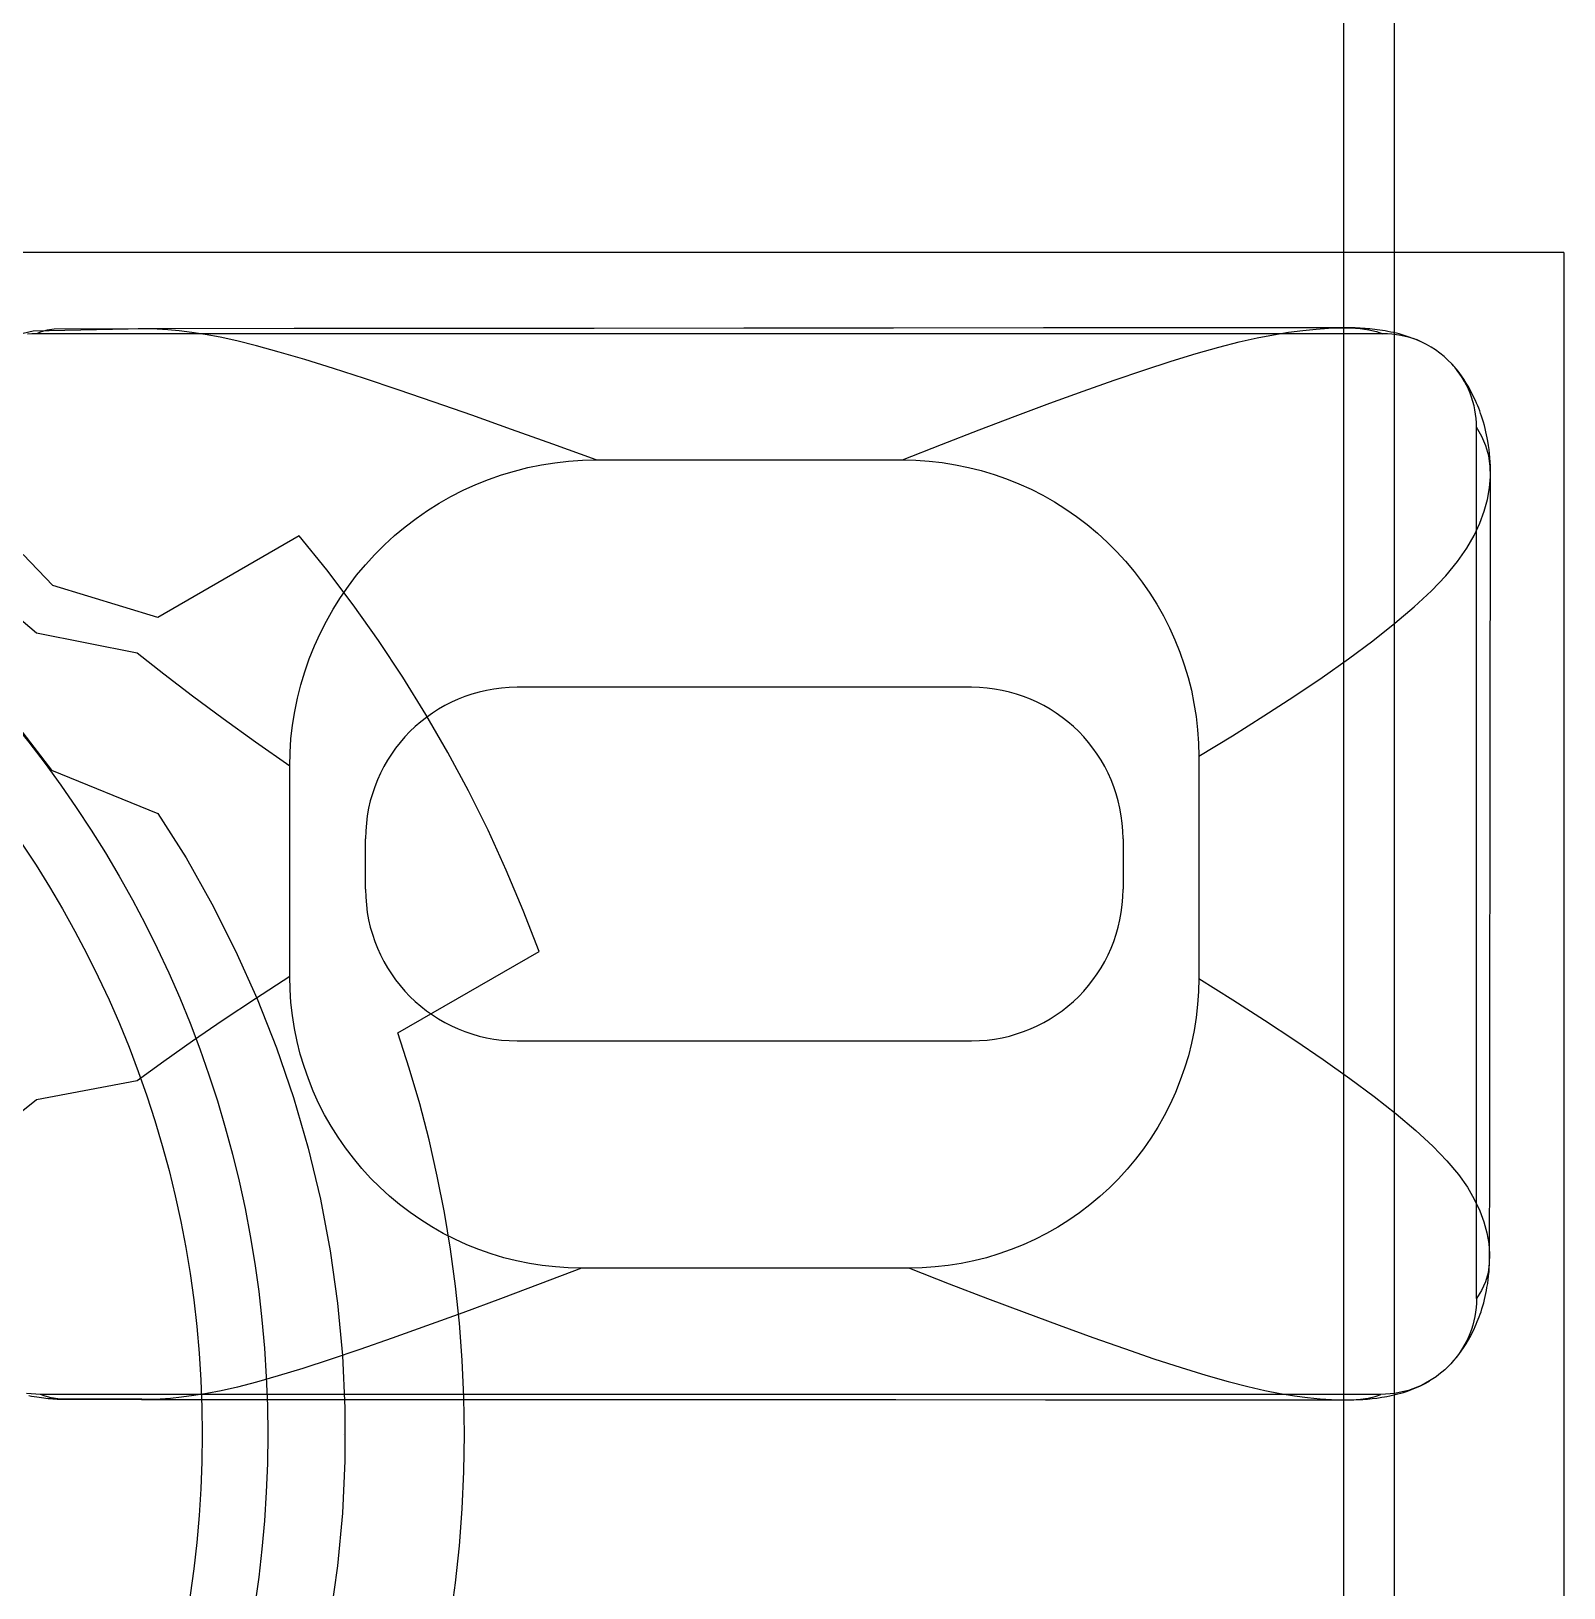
# Model space of a CAD drawing. Extents: x 0 to 144, y 0 to 203.
# Drawn here: x 100.66 to 115.79, y 27.64 to 43 of the extents above; entities that cross this region are included whole.
import ezdxf

# ---------------------------------------------------------------- set-up
doc = ezdxf.new("R2010")
doc.units = 0
doc.layers.add('-15N-THT. THIẾT BỊ ĐÓNG MỞ', color=40, linetype='CONTINUOUS')

# ---------------------------------------------------------------- blocks, each defined once
blk = doc.blocks.new('06 - N - SC VSD CHIẾU TRÊN ATV630U07~55N4')
at = {"layer": '-15N-THT. THIẾT BỊ ĐÓNG MỞ'}
for p, q in [((42.118, -190.789), (42.118, -128.49)), ((41.619, -190.789), (41.619, -149.422)), ((43.79, -162.181), (26.614, -162.181)), ((43.79, -162.181), (43.79, -176.136)), ((43.79, -162.181), (43.79, -162.181)), ((28.683, -162.958), (28.473, -163.006)), ((29.779, -162.934), (28.683, -162.958)), ((28.764, -162.964), (28.716, -162.983)), ((28.822, -162.95), (28.764, -162.964)), ((28.891, -162.94), (28.822, -162.95)), ((29.721, -162.935), (28.891, -162.94)), ((29.809, -162.934), (29.721, -162.935)), ((31.259, -162.933), (29.779, -162.934)), ((29.906, -162.938), (29.809, -162.934)), ((30.012, -162.945), (29.906, -162.938)), ((30.126, -162.956), (30.012, -162.945)), ((30.249, -162.971), (30.126, -162.956)), ((30.382, -162.991), (30.249, -162.971)), ((32.739, -162.932), (31.259, -162.933)), ((34.219, -162.931), (32.739, -162.932)), ((35.698, -162.93), (34.219, -162.931)), ((37.176, -162.928), (35.698, -162.93)), ((38.654, -162.927), (37.176, -162.928)), ((40.132, -162.926), (38.654, -162.927)), ((41.609, -162.925), (40.132, -162.926)), ((40.925, -162.993), (41.074, -162.969)), ((41.074, -162.969), (41.214, -162.951)), ((41.214, -162.951), (41.345, -162.937)), ((41.345, -162.937), (41.467, -162.929)), ((41.467, -162.929), (41.581, -162.925)), ((41.581, -162.925), (41.686, -162.926)), ((41.634, -162.925), (41.609, -162.925)), ((41.658, -162.925), (41.634, -162.925)), ((41.682, -162.926), (41.658, -162.925)), ((41.706, -162.926), (41.682, -162.926)), ((41.686, -162.926), (41.781, -162.932)), ((41.73, -162.927), (41.706, -162.926)), ((41.755, -162.928), (41.73, -162.927)), ((41.779, -162.929), (41.755, -162.928)), ((41.802, -162.931), (41.779, -162.929)), ((41.781, -162.932), (41.866, -162.944)), ((41.828, -162.932), (41.802, -162.931)), ((41.852, -162.934), (41.828, -162.932)), ((41.876, -162.936), (41.852, -162.934)), ((41.866, -162.944), (41.94, -162.96)), ((41.9, -162.939), (41.876, -162.936)), ((41.924, -162.942), (41.9, -162.939)), ((41.948, -162.945), (41.924, -162.942)), ((41.94, -162.96), (42.005, -162.983)), ((41.974, -162.948), (41.948, -162.945)), ((42, -162.952), (41.974, -162.948)), ((42.027, -162.956), (42, -162.952)), ((42.054, -162.961), (42.027, -162.956)), ((42.082, -162.967), (42.054, -162.961)), ((42.11, -162.973), (42.082, -162.967)), ((28.671, -162.984), (28.627, -162.987)), ((28.716, -162.983), (28.671, -162.984)), ((42.005, -162.983), (28.716, -162.983)), ((30.528, -163.018), (30.382, -162.991)), ((30.694, -163.054), (30.528, -163.018)), ((30.888, -163.102), (30.694, -163.054)), ((31.112, -163.164), (30.888, -163.102)), ((40.162, -163.178), (40.387, -163.115)), ((40.387, -163.115), (40.587, -163.063)), ((40.587, -163.063), (40.765, -163.023)), ((40.765, -163.023), (40.925, -162.993)), ((42.05, -162.984), (42.005, -162.983)), ((42.094, -162.987), (42.05, -162.984)), ((42.139, -162.993), (42.094, -162.987)), ((42.138, -162.979), (42.11, -162.973)), ((42.166, -162.986), (42.138, -162.979)), ((42.183, -163), (42.139, -162.993)), ((42.195, -162.994), (42.166, -162.986)), ((42.226, -163.01), (42.183, -163)), ((42.223, -163.003), (42.195, -162.994)), ((42.263, -163.016), (42.223, -163.003)), ((42.27, -163.022), (42.226, -163.01)), ((42.301, -163.029), (42.263, -163.016)), ((42.312, -163.035), (42.27, -163.022)), ((42.342, -163.045), (42.301, -163.029)), ((42.354, -163.051), (42.312, -163.035)), ((42.383, -163.063), (42.342, -163.045)), ((42.395, -163.069), (42.354, -163.051)), ((42.435, -163.089), (42.383, -163.063)), ((42.435, -163.089), (42.395, -163.069)), ((42.481, -163.115), (42.435, -163.089)), ((42.525, -163.143), (42.481, -163.115)), ((31.365, -163.238), (31.112, -163.164)), ((31.646, -163.326), (31.365, -163.238)), ((39.645, -163.342), (39.915, -163.254)), ((39.915, -163.254), (40.162, -163.178)), ((42.568, -163.174), (42.525, -163.143)), ((42.609, -163.207), (42.568, -163.174)), ((42.647, -163.243), (42.609, -163.207)), ((42.684, -163.281), (42.647, -163.243)), ((31.955, -163.426), (31.646, -163.326)), ((32.287, -163.537), (31.955, -163.426)), ((39.354, -163.441), (39.645, -163.342)), ((42.713, -163.313), (42.684, -163.281)), ((42.705, -163.304), (42.684, -163.281)), ((42.73, -163.334), (42.705, -163.304)), ((42.739, -163.347), (42.713, -163.313)), ((42.756, -163.366), (42.73, -163.334)), ((42.765, -163.381), (42.739, -163.347)), ((42.779, -163.398), (42.756, -163.366)), ((42.788, -163.417), (42.765, -163.381)), ((42.802, -163.432), (42.779, -163.398)), ((42.81, -163.454), (42.788, -163.417)), ((32.64, -163.658), (32.287, -163.537)), ((38.718, -163.669), (39.045, -163.55)), ((39.045, -163.55), (39.354, -163.441)), ((42.827, -163.471), (42.802, -163.432)), ((42.83, -163.492), (42.81, -163.454)), ((42.852, -163.512), (42.827, -163.471)), ((42.849, -163.531), (42.83, -163.492)), ((42.865, -163.571), (42.849, -163.531)), ((42.874, -163.553), (42.852, -163.512)), ((42.88, -163.611), (42.865, -163.571)), ((42.896, -163.595), (42.874, -163.553)), ((33.013, -163.788), (32.64, -163.658)), ((38.376, -163.797), (38.718, -163.669)), ((42.893, -163.652), (42.88, -163.611)), ((42.904, -163.694), (42.893, -163.652)), ((42.907, -163.619), (42.896, -163.595)), ((42.913, -163.736), (42.904, -163.694)), ((42.919, -163.644), (42.907, -163.619)), ((42.92, -163.778), (42.913, -163.736)), ((42.93, -163.669), (42.919, -163.644)), ((42.941, -163.695), (42.93, -163.669)), ((42.95, -163.719), (42.941, -163.695)), ((42.96, -163.744), (42.95, -163.719)), ((33.404, -163.927), (33.013, -163.788)), ((38.02, -163.933), (38.376, -163.797)), ((42.925, -163.821), (42.92, -163.778)), ((42.928, -163.864), (42.925, -163.821)), ((42.929, -163.907), (42.928, -163.864)), ((42.969, -163.77), (42.96, -163.744)), ((42.978, -163.796), (42.969, -163.77)), ((42.988, -163.826), (42.978, -163.796)), ((42.997, -163.857), (42.988, -163.826)), ((43.006, -163.888), (42.997, -163.857)), ((43.014, -163.92), (43.006, -163.888)), ((33.812, -164.073), (33.404, -163.927)), ((37.649, -164.077), (38.02, -163.933)), ((42.982, -163.997), (42.929, -163.907)), ((42.929, -172.504), (42.929, -163.907)), ((43.022, -164.091), (42.982, -163.997)), ((43.021, -163.95), (43.014, -163.92)), ((43.028, -163.981), (43.021, -163.95)), ((43.035, -164.012), (43.028, -163.981)), ((43.04, -164.044), (43.035, -164.012)), ((43.047, -164.085), (43.04, -164.044)), ((34.239, -164.229), (33.812, -164.073)), ((37.263, -164.229), (37.649, -164.077)), ((43.049, -164.189), (43.022, -164.091)), ((43.053, -164.127), (43.047, -164.085)), ((43.064, -164.291), (43.049, -164.189)), ((43.057, -164.166), (43.053, -164.127)), ((43.061, -164.207), (43.057, -164.166)), ((33.305, -164.377), (33.435, -164.338)), ((33.435, -164.338), (33.567, -164.305)), ((33.567, -164.305), (33.699, -164.277)), ((33.699, -164.277), (33.833, -164.256)), ((33.833, -164.256), (33.968, -164.241)), ((33.968, -164.241), (34.104, -164.232)), ((34.104, -164.232), (34.239, -164.229)), ((34.239, -164.229), (37.263, -164.229)), ((37.263, -164.229), (37.394, -164.232)), ((37.394, -164.232), (37.525, -164.241)), ((37.525, -164.241), (37.655, -164.255)), ((37.655, -164.255), (37.785, -164.276)), ((37.785, -164.276), (37.914, -164.302)), ((37.914, -164.302), (38.041, -164.334)), ((38.041, -164.334), (38.167, -164.372)), ((43.063, -164.247), (43.061, -164.207)), ((43.065, -164.287), (43.063, -164.247)), ((43.066, -164.396), (43.064, -164.291)), ((43.066, -164.327), (43.065, -164.287)), ((43.067, -164.367), (43.066, -164.327)), ((32.928, -164.528), (33.051, -164.472)), ((33.051, -164.472), (33.177, -164.422)), ((33.177, -164.422), (33.305, -164.377)), ((38.167, -164.372), (38.29, -164.415)), ((38.29, -164.415), (38.412, -164.464)), ((38.412, -164.464), (38.532, -164.518)), ((43.037, -164.618), (43.057, -164.505)), ((43.057, -164.505), (43.066, -164.396)), ((43.066, -165.332), (43.067, -164.367)), ((32.574, -164.729), (32.689, -164.657)), ((32.689, -164.657), (32.807, -164.59)), ((32.807, -164.59), (32.928, -164.528)), ((38.532, -164.518), (38.649, -164.578)), ((38.649, -164.578), (38.763, -164.643)), ((38.763, -164.643), (38.874, -164.713)), ((43.005, -164.734), (43.037, -164.618)), ((32.354, -164.888), (32.462, -164.806)), ((32.462, -164.806), (32.574, -164.729)), ((38.874, -164.713), (38.982, -164.787)), ((38.982, -164.787), (39.086, -164.867)), ((42.962, -164.853), (43.005, -164.734)), ((32.25, -164.975), (32.354, -164.888)), ((39.086, -164.867), (39.187, -164.951)), ((39.187, -164.951), (39.284, -165.04)), ((42.905, -164.975), (42.962, -164.853)), ((31.309, -164.977), (29.915, -165.782)), ((31.309, -164.977), (31.309, -164.977)), ((31.581, -165.314), (31.309, -164.977)), ((32.054, -165.163), (32.15, -165.067)), ((32.15, -165.067), (32.25, -164.975)), ((39.284, -165.04), (39.377, -165.132)), ((42.741, -165.231), (42.833, -165.1)), ((42.833, -165.1), (42.905, -164.975)), ((28.879, -165.467), (28.584, -165.162)), ((31.876, -165.367), (31.963, -165.263)), ((31.963, -165.263), (32.054, -165.163)), ((39.377, -165.132), (39.465, -165.229)), ((39.465, -165.229), (39.549, -165.33)), ((42.625, -165.371), (42.741, -165.231)), ((31.842, -165.659), (31.581, -165.314)), ((31.794, -165.475), (31.876, -165.367)), ((39.549, -165.33), (39.629, -165.434)), ((42.483, -165.52), (42.625, -165.371)), ((43.064, -166.297), (43.066, -165.332)), ((29.915, -165.782), (28.879, -165.467)), ((31.716, -165.587), (31.794, -165.475)), ((39.629, -165.434), (39.704, -165.542)), ((39.704, -165.542), (39.773, -165.653)), ((42.314, -165.677), (42.483, -165.52)), ((31.577, -165.819), (31.644, -165.701)), ((31.644, -165.701), (31.716, -165.587)), ((32.092, -166.011), (31.842, -165.659)), ((39.773, -165.653), (39.838, -165.767)), ((42.121, -165.841), (42.314, -165.677)), ((28.716, -165.939), (28.497, -165.751)), ((29.915, -165.782), (29.915, -165.782)), ((31.516, -165.94), (31.577, -165.819)), ((39.838, -165.767), (39.898, -165.884)), ((39.898, -165.884), (39.952, -166.004)), ((41.904, -166.013), (42.121, -165.841)), ((29.71, -166.137), (28.716, -165.939)), ((31.459, -166.064), (31.516, -165.94)), ((32.331, -166.372), (32.092, -166.011)), ((39.952, -166.004), (40.001, -166.126)), ((41.665, -166.191), (41.904, -166.013)), ((29.974, -166.344), (29.71, -166.137)), ((31.364, -166.318), (31.409, -166.19)), ((31.409, -166.19), (31.459, -166.064)), ((40.001, -166.126), (40.044, -166.249)), ((41.405, -166.374), (41.665, -166.191)), ((30.257, -166.56), (29.974, -166.344)), ((31.325, -166.448), (31.364, -166.318)), ((40.044, -166.249), (40.082, -166.375)), ((43.063, -167.262), (43.064, -166.297)), ((31.292, -166.579), (31.325, -166.448)), ((32.559, -166.739), (32.331, -166.372)), ((33.459, -166.472), (33.459, -166.472)), ((37.945, -166.472), (33.459, -166.472)), ((37.945, -166.472), (37.945, -166.472)), ((40.082, -166.375), (40.114, -166.502)), ((40.114, -166.502), (40.14, -166.631)), ((41.127, -166.562), (41.405, -166.374)), ((30.559, -166.783), (30.257, -166.56)), ((31.265, -166.712), (31.292, -166.579)), ((40.14, -166.631), (40.161, -166.761)), ((40.831, -166.754), (41.127, -166.562)), ((30.878, -167.013), (30.559, -166.783)), ((31.244, -166.846), (31.265, -166.712)), ((32.776, -167.114), (32.559, -166.739)), ((40.161, -166.761), (40.176, -166.891)), ((40.519, -166.951), (40.831, -166.754)), ((28.549, -166.88), (28.866, -167.291)), ((31.228, -166.981), (31.244, -166.846)), ((40.176, -166.891), (40.184, -167.022)), ((40.187, -167.153), (40.519, -166.951)), ((31.216, -167.252), (30.878, -167.013)), ((31.216, -167.252), (31.219, -167.116)), ((31.219, -167.116), (31.228, -166.981)), ((32.98, -167.495), (32.776, -167.114)), ((40.184, -167.022), (40.187, -167.153)), ((31.216, -169.325), (31.216, -167.252)), ((40.187, -167.153), (40.187, -169.347)), ((43.062, -168.227), (43.063, -167.262)), ((28.866, -167.291), (29.915, -167.717)), ((33.173, -167.882), (32.98, -167.495)), ((29.915, -167.717), (30.192, -168.156)), ((33.353, -168.275), (33.173, -167.882)), ((31.964, -168.465), (31.964, -167.967)), ((31.964, -167.967), (31.964, -167.967)), ((39.44, -167.967), (39.44, -167.967)), ((39.44, -167.967), (39.44, -168.465)), ((30.192, -168.156), (30.448, -168.608)), ((33.521, -168.674), (33.353, -168.275)), ((43.061, -169.193), (43.062, -168.227)), ((31.964, -168.465), (31.964, -168.465)), ((39.44, -168.465), (39.44, -168.465)), ((30.448, -168.608), (30.682, -169.071)), ((33.676, -169.078), (33.521, -168.674)), ((30.682, -169.071), (30.895, -169.545)), ((32.283, -169.882), (33.676, -169.078)), ((33.676, -169.078), (33.676, -169.078)), ((43.06, -170.158), (43.061, -169.193)), ((31.216, -169.325), (30.878, -169.545)), ((31.219, -169.454), (31.216, -169.325)), ((40.187, -169.347), (40.185, -169.475)), ((40.187, -169.347), (40.522, -169.555)), ((30.878, -169.545), (30.559, -169.758)), ((30.895, -169.545), (31.085, -170.028)), ((31.228, -169.583), (31.219, -169.454)), ((40.185, -169.475), (40.176, -169.603)), ((40.522, -169.555), (40.837, -169.757)), ((31.242, -169.711), (31.228, -169.583)), ((31.263, -169.839), (31.242, -169.711)), ((40.176, -169.603), (40.162, -169.73)), ((30.559, -169.758), (30.257, -169.964)), ((31.288, -169.966), (31.263, -169.839)), ((32.283, -169.882), (32.283, -169.882)), ((32.396, -170.231), (32.283, -169.882)), ((40.142, -169.857), (40.116, -169.982)), ((40.162, -169.73), (40.142, -169.857)), ((40.837, -169.757), (41.136, -169.954)), ((30.257, -169.964), (29.974, -170.164)), ((31.085, -170.028), (31.253, -170.52)), ((31.32, -170.091), (31.288, -169.966)), ((33.459, -169.96), (33.459, -169.96)), ((33.459, -169.96), (37.945, -169.96)), ((37.945, -169.96), (37.945, -169.96)), ((40.116, -169.982), (40.085, -170.107)), ((41.136, -169.954), (41.416, -170.145)), ((29.974, -170.164), (29.71, -170.356)), ((31.357, -170.214), (31.32, -170.091)), ((40.085, -170.107), (40.048, -170.229)), ((41.416, -170.145), (41.677, -170.331)), ((43.059, -171.124), (43.06, -170.158)), ((31.4, -170.336), (31.357, -170.214)), ((31.448, -170.456), (31.4, -170.336)), ((32.499, -170.583), (32.396, -170.231)), ((40.048, -170.229), (40.005, -170.35)), ((41.677, -170.331), (41.918, -170.51)), ((29.71, -170.356), (28.716, -170.541)), ((31.501, -170.574), (31.448, -170.456)), ((39.958, -170.469), (39.905, -170.586)), ((40.005, -170.35), (39.958, -170.469)), ((28.716, -170.541), (28.498, -170.716)), ((31.253, -170.52), (31.397, -171.019)), ((31.56, -170.689), (31.501, -170.574)), ((32.591, -170.938), (32.499, -170.583)), ((39.905, -170.586), (39.846, -170.7)), ((41.918, -170.51), (42.136, -170.682)), ((31.624, -170.801), (31.56, -170.689)), ((31.693, -170.911), (31.624, -170.801)), ((39.846, -170.7), (39.783, -170.812)), ((42.136, -170.682), (42.329, -170.845)), ((31.766, -171.017), (31.693, -170.911)), ((32.672, -171.296), (32.591, -170.938)), ((39.715, -170.92), (39.642, -171.026)), ((39.783, -170.812), (39.715, -170.92)), ((42.329, -170.845), (42.496, -171)), ((31.397, -171.019), (31.518, -171.524)), ((31.844, -171.119), (31.766, -171.017)), ((39.642, -171.026), (39.564, -171.128)), ((42.496, -171), (42.636, -171.145)), ((31.927, -171.219), (31.844, -171.119)), ((32.014, -171.314), (31.927, -171.219)), ((39.482, -171.226), (39.396, -171.321)), ((39.564, -171.128), (39.482, -171.226)), ((42.636, -171.145), (42.75, -171.28)), ((43.058, -172.091), (43.059, -171.124)), ((32.106, -171.405), (32.014, -171.314)), ((32.201, -171.492), (32.106, -171.405)), ((32.743, -171.655), (32.672, -171.296)), ((39.305, -171.411), (39.21, -171.498)), ((39.396, -171.321), (39.305, -171.411)), ((42.75, -171.28), (42.838, -171.405)), ((42.838, -171.405), (42.907, -171.523)), ((31.518, -171.524), (31.614, -172.034)), ((32.3, -171.575), (32.201, -171.492)), ((39.21, -171.498), (39.112, -171.58)), ((42.907, -171.523), (42.96, -171.637)), ((32.403, -171.653), (32.3, -171.575)), ((32.509, -171.727), (32.403, -171.653)), ((32.803, -172.017), (32.743, -171.655)), ((39.01, -171.658), (38.905, -171.731)), ((39.112, -171.58), (39.01, -171.658)), ((42.96, -171.637), (43, -171.748)), ((32.618, -171.796), (32.509, -171.727)), ((32.731, -171.86), (32.618, -171.796)), ((32.846, -171.918), (32.731, -171.86)), ((38.685, -171.862), (38.571, -171.92)), ((38.796, -171.799), (38.685, -171.862)), ((38.905, -171.731), (38.796, -171.799)), ((43, -171.748), (43.03, -171.856)), ((43.03, -171.856), (43.049, -171.96)), ((32.853, -172.381), (32.803, -172.017)), ((32.963, -171.972), (32.846, -171.918)), ((33.083, -172.02), (32.963, -171.972)), ((33.205, -172.062), (33.083, -172.02)), ((38.335, -172.021), (38.214, -172.063)), ((38.454, -171.973), (38.335, -172.021)), ((38.571, -171.92), (38.454, -171.973)), ((43.049, -171.96), (43.057, -172.061)), ((31.614, -172.034), (31.687, -172.548)), ((33.329, -172.1), (33.205, -172.062)), ((33.454, -172.131), (33.329, -172.1)), ((33.581, -172.157), (33.454, -172.131)), ((33.708, -172.177), (33.581, -172.157)), ((33.837, -172.192), (33.708, -172.177)), ((37.715, -172.177), (37.587, -172.192)), ((37.841, -172.157), (37.715, -172.177)), ((37.967, -172.132), (37.841, -172.157)), ((38.091, -172.1), (37.967, -172.132)), ((38.214, -172.063), (38.091, -172.1)), ((43.055, -172.157), (43.042, -172.25)), ((43.054, -172.203), (43.056, -172.164)), ((43.057, -172.061), (43.055, -172.157)), ((43.056, -172.164), (43.057, -172.127)), ((43.057, -172.127), (43.058, -172.091)), ((34.095, -172.203), (33.686, -172.359)), ((33.965, -172.2), (33.837, -172.192)), ((34.095, -172.203), (33.965, -172.2)), ((37.331, -172.203), (34.095, -172.203)), ((37.459, -172.2), (37.331, -172.203)), ((37.331, -172.203), (37.725, -172.357)), ((37.587, -172.192), (37.459, -172.2)), ((43.016, -172.339), (42.979, -172.424)), ((43.042, -172.25), (43.016, -172.339)), ((43.039, -172.356), (43.044, -172.316)), ((43.044, -172.316), (43.048, -172.279)), ((43.048, -172.279), (43.052, -172.241)), ((43.052, -172.241), (43.054, -172.203)), ((32.891, -172.745), (32.853, -172.381)), ((33.686, -172.359), (33.296, -172.505)), ((37.725, -172.357), (38.102, -172.502)), ((42.979, -172.424), (42.929, -172.504)), ((43.008, -172.513), (43.014, -172.484)), ((43.014, -172.484), (43.021, -172.455)), ((43.021, -172.455), (43.027, -172.425)), ((43.027, -172.425), (43.032, -172.395)), ((43.032, -172.395), (43.039, -172.356)), ((31.687, -172.548), (31.736, -173.065)), ((32.923, -172.644), (32.566, -172.773)), ((33.296, -172.505), (32.923, -172.644)), ((38.102, -172.502), (38.465, -172.639)), ((38.465, -172.639), (38.811, -172.767)), ((42.919, -172.637), (42.912, -172.68)), ((42.924, -172.592), (42.919, -172.637)), ((42.928, -172.548), (42.924, -172.592)), ((42.929, -172.504), (42.928, -172.548)), ((42.964, -172.658), (42.973, -172.633)), ((42.973, -172.633), (42.982, -172.604)), ((42.982, -172.604), (42.991, -172.574)), ((42.991, -172.574), (43, -172.544)), ((43, -172.544), (43.008, -172.513)), ((32.566, -172.773), (32.227, -172.894)), ((32.919, -173.111), (32.891, -172.745)), ((38.811, -172.767), (39.141, -172.887)), ((42.891, -172.767), (42.878, -172.809)), ((42.903, -172.724), (42.891, -172.767)), ((42.912, -172.68), (42.903, -172.724)), ((42.904, -172.804), (42.915, -172.78)), ((42.915, -172.78), (42.926, -172.756)), ((42.926, -172.756), (42.936, -172.731)), ((42.936, -172.731), (42.946, -172.707)), ((42.946, -172.707), (42.955, -172.683)), ((42.955, -172.683), (42.964, -172.658)), ((32.227, -172.894), (31.909, -173.005)), ((39.141, -172.887), (39.453, -172.997)), ((42.8, -172.989), (42.825, -172.95)), ((42.826, -172.932), (42.805, -172.971)), ((42.825, -172.95), (42.849, -172.91)), ((42.845, -172.892), (42.826, -172.932)), ((42.863, -172.851), (42.845, -172.892)), ((42.849, -172.91), (42.871, -172.87)), ((42.878, -172.809), (42.863, -172.851)), ((42.871, -172.87), (42.893, -172.828)), ((42.893, -172.828), (42.904, -172.804)), ((31.614, -173.105), (31.344, -173.193)), ((31.909, -173.005), (31.614, -173.105)), ((31.736, -173.065), (31.76, -173.584)), ((39.453, -172.997), (39.744, -173.097)), ((39.744, -173.097), (40.013, -173.184)), ((42.702, -173.118), (42.729, -173.087)), ((42.731, -173.082), (42.703, -173.116)), ((42.729, -173.087), (42.753, -173.055)), ((42.758, -173.046), (42.731, -173.082)), ((42.753, -173.055), (42.777, -173.023)), ((42.782, -173.009), (42.758, -173.046)), ((42.777, -173.023), (42.8, -172.989)), ((42.805, -172.971), (42.782, -173.009)), ((31.344, -173.193), (31.101, -173.267)), ((32.935, -173.477), (32.919, -173.111)), ((40.013, -173.184), (40.258, -173.26)), ((40.258, -173.26), (40.477, -173.322)), ((42.558, -173.254), (42.529, -173.276)), ((42.587, -173.231), (42.558, -173.254)), ((42.615, -173.207), (42.587, -173.231)), ((42.643, -173.181), (42.615, -173.207)), ((42.642, -173.181), (42.675, -173.148)), ((42.674, -173.149), (42.643, -173.181)), ((42.703, -173.116), (42.674, -173.149)), ((42.675, -173.148), (42.702, -173.118)), ((30.538, -173.414), (30.397, -173.441)), ((30.699, -173.377), (30.538, -173.414)), ((30.886, -173.329), (30.699, -173.377)), ((31.101, -173.267), (30.886, -173.329)), ((40.477, -173.322), (40.671, -173.372)), ((40.671, -173.372), (40.84, -173.411)), ((40.84, -173.411), (40.992, -173.44)), ((42.208, -173.429), (42.248, -173.416)), ((42.256, -173.409), (42.211, -173.421)), ((42.248, -173.416), (42.286, -173.402)), ((42.3, -173.395), (42.256, -173.409)), ((42.286, -173.402), (42.328, -173.385)), ((42.343, -173.378), (42.3, -173.395)), ((42.328, -173.385), (42.368, -173.368)), ((42.385, -173.36), (42.343, -173.378)), ((42.368, -173.368), (42.416, -173.344)), ((42.426, -173.339), (42.385, -173.36)), ((42.416, -173.344), (42.466, -173.317)), ((42.466, -173.316), (42.426, -173.339)), ((42.498, -173.297), (42.466, -173.316)), ((42.529, -173.276), (42.498, -173.297)), ((28.663, -173.445), (28.617, -173.44)), ((28.641, -173.46), (28.666, -173.465)), ((28.709, -173.448), (28.663, -173.445)), ((28.666, -173.465), (28.692, -173.47)), ((28.692, -173.47), (28.718, -173.474)), ((28.755, -173.449), (28.709, -173.448)), ((28.718, -173.474), (28.742, -173.478)), ((28.742, -173.478), (28.766, -173.481)), ((41.983, -173.449), (28.755, -173.449)), ((28.803, -173.468), (28.755, -173.449)), ((28.766, -173.481), (28.788, -173.484)), ((28.788, -173.484), (28.81, -173.486)), ((28.86, -173.483), (28.803, -173.468)), ((28.81, -173.486), (28.832, -173.488)), ((28.832, -173.488), (28.853, -173.49)), ((28.853, -173.49), (28.876, -173.492)), ((28.927, -173.492), (28.86, -173.483)), ((28.876, -173.492), (28.898, -173.493)), ((28.898, -173.493), (28.919, -173.495)), ((28.919, -173.495), (28.94, -173.496)), ((29.755, -173.497), (28.927, -173.492)), ((28.94, -173.496), (29.712, -173.497)), ((29.712, -173.497), (29.734, -173.497)), ((29.734, -173.497), (29.753, -173.498)), ((29.753, -173.498), (29.773, -173.498)), ((29.841, -173.498), (29.755, -173.497)), ((29.773, -173.498), (29.795, -173.498)), ((29.795, -173.498), (29.815, -173.498)), ((29.815, -173.498), (31.292, -173.499)), ((29.936, -173.495), (29.841, -173.498)), ((30.038, -173.488), (29.936, -173.495)), ((30.149, -173.477), (30.038, -173.488)), ((30.268, -173.461), (30.149, -173.477)), ((30.397, -173.441), (30.268, -173.461)), ((31.292, -173.499), (32.769, -173.5)), ((32.769, -173.5), (34.246, -173.5)), ((32.941, -173.844), (32.935, -173.477)), ((34.246, -173.5), (35.723, -173.501)), ((35.723, -173.501), (37.199, -173.501)), ((37.199, -173.501), (38.676, -173.502)), ((38.676, -173.502), (40.152, -173.503)), ((40.152, -173.503), (41.629, -173.503)), ((40.992, -173.44), (41.131, -173.462)), ((41.131, -173.462), (41.262, -173.479)), ((41.262, -173.479), (41.384, -173.492)), ((41.384, -173.492), (41.497, -173.499)), ((41.497, -173.499), (41.601, -173.503)), ((41.601, -173.503), (41.697, -173.502)), ((41.629, -173.503), (41.673, -173.503)), ((41.673, -173.503), (41.717, -173.502)), ((41.697, -173.502), (41.784, -173.496)), ((41.717, -173.502), (41.763, -173.5)), ((41.763, -173.5), (41.807, -173.498)), ((41.784, -173.496), (41.86, -173.486)), ((41.807, -173.498), (41.853, -173.495)), ((41.853, -173.495), (41.898, -173.49)), ((41.86, -173.486), (41.927, -173.47)), ((41.898, -173.49), (41.944, -173.485)), ((41.927, -173.47), (41.983, -173.449)), ((41.944, -173.485), (41.993, -173.478)), ((42.029, -173.448), (41.983, -173.449)), ((41.993, -173.478), (42.019, -173.474)), ((42.019, -173.474), (42.045, -173.469)), ((42.075, -173.445), (42.029, -173.448)), ((42.045, -173.469), (42.072, -173.464)), ((42.072, -173.464), (42.098, -173.458)), ((42.121, -173.439), (42.075, -173.445)), ((42.098, -173.458), (42.126, -173.451)), ((42.166, -173.431), (42.121, -173.439)), ((42.126, -173.451), (42.153, -173.445)), ((42.153, -173.445), (42.181, -173.437)), ((42.211, -173.421), (42.166, -173.431)), ((42.181, -173.437), (42.208, -173.429)), ((31.76, -173.584), (31.76, -174.104)), ((31.751, -173.844), (31.751, -173.844)), ((32.935, -174.211), (32.941, -173.844)), ((32.941, -173.844), (32.941, -173.844)), ((31.76, -174.104), (31.736, -174.622)), ((32.919, -174.577), (32.935, -174.211)), ((31.736, -174.622), (31.687, -175.139)), ((32.891, -174.943), (32.919, -174.577)), ((32.853, -175.307), (32.891, -174.943)), ((31.687, -175.139), (31.614, -175.654)), ((32.803, -175.671), (32.853, -175.307))]:
    blk.add_line(p, q, dxfattribs=at)
for radius in [11.064, 10.418]:
    blk.add_circle((19.935, -173.844), radius, dxfattribs=at)
for centre, start, end in [((33.459, -167.967), 90, 180), ((37.945, -167.967), 0, 90), ((33.459, -168.465), 180, 270), ((37.945, -168.465), 270, 0)]:
    blk.add_arc(centre, 1.495, start, end, dxfattribs=at)

msp = doc.modelspace()

# ---------------------------------------------------------------- block references
msp.add_blockref('06 - N - SC VSD CHIẾU TRÊN ATV630U07~55N4', (72, 203))

doc.saveas('drawing.dxf')
